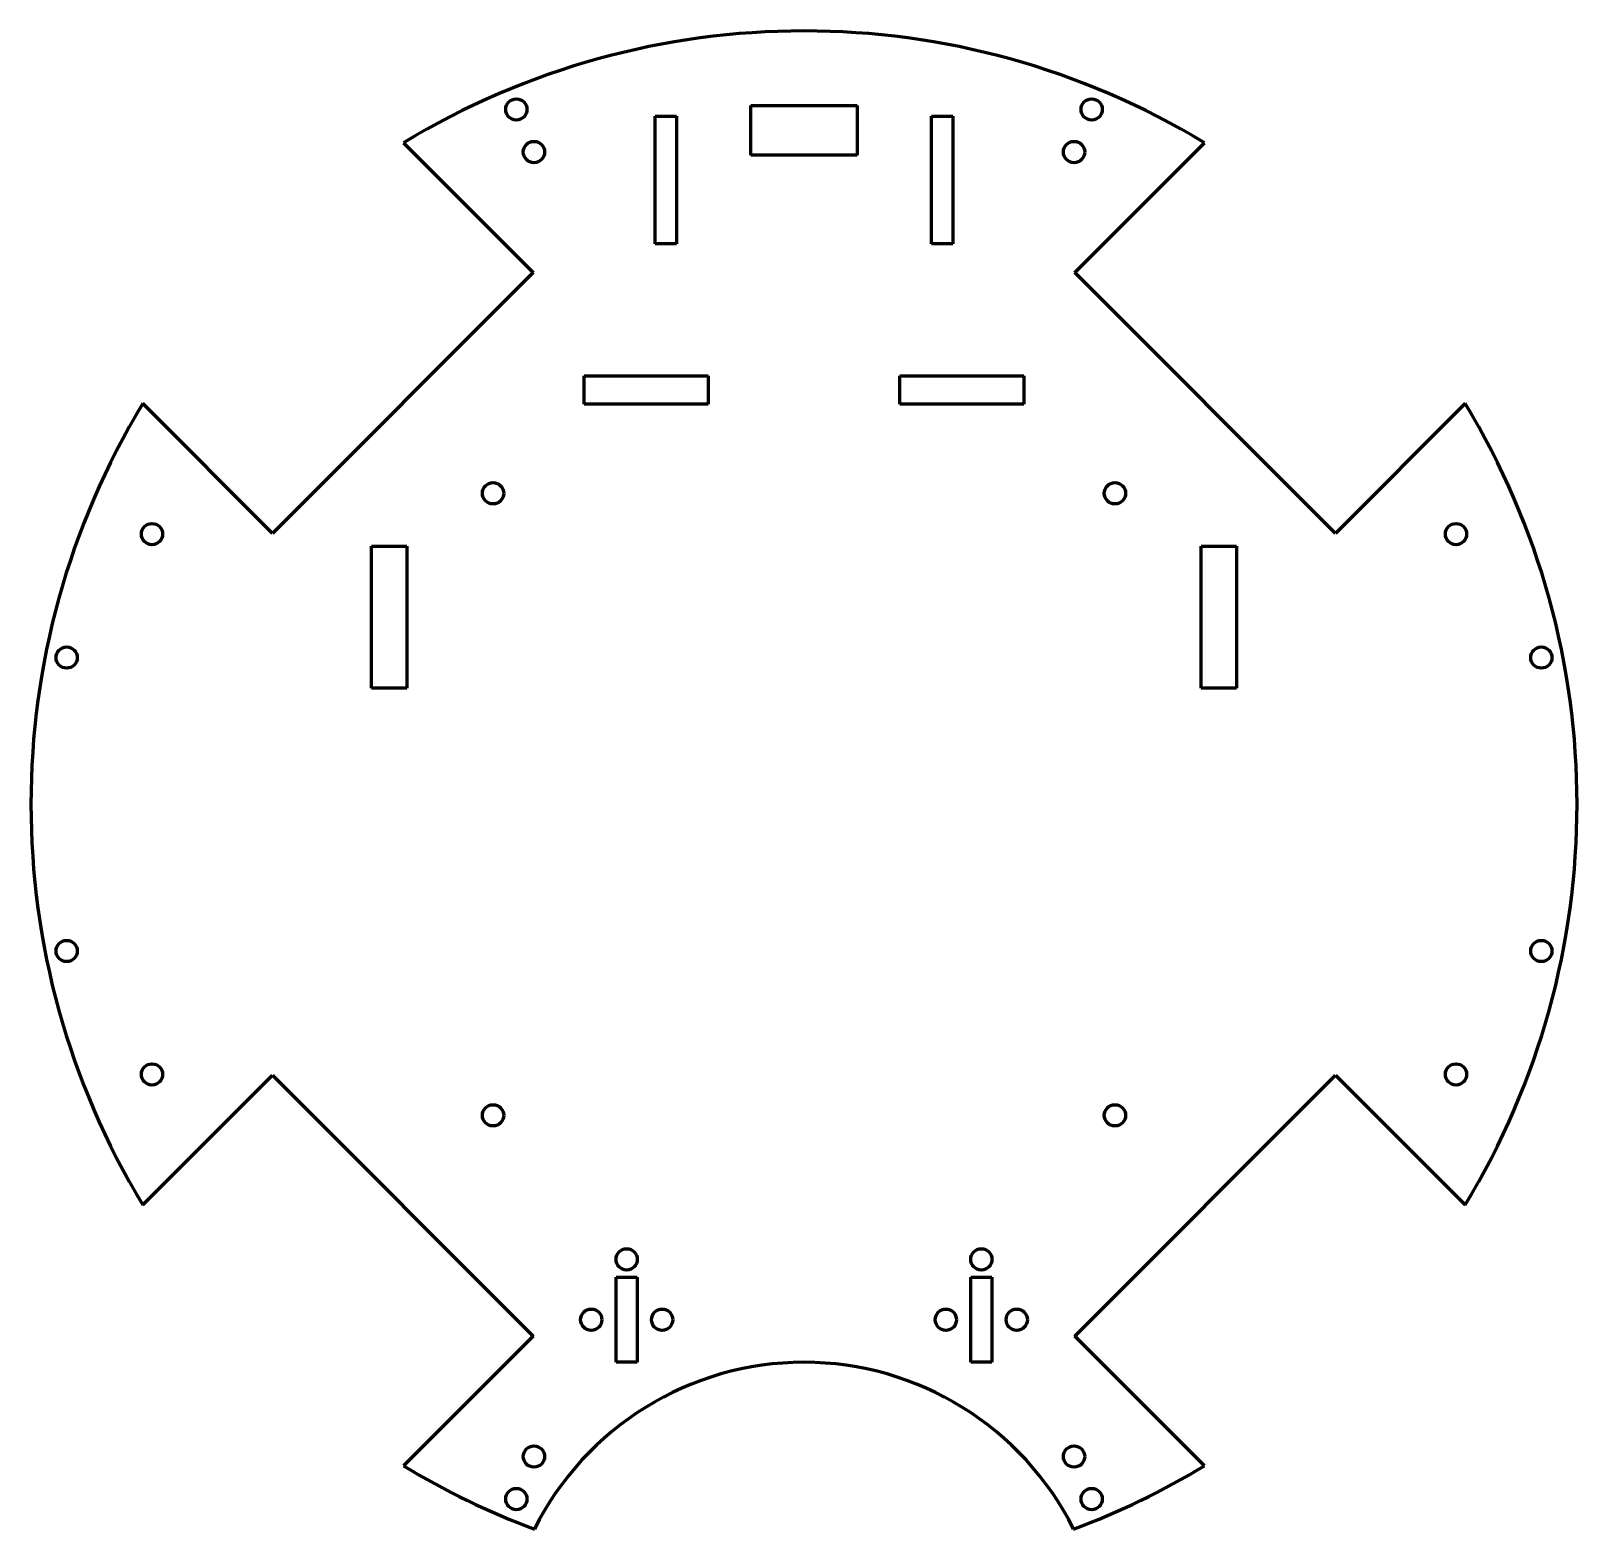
# Model space of a CAD drawing. Header units: millimetres. Extents: x -109 to 109, y -102 to 109.
import ezdxf

# ---------------------------------------------------------------- set-up
doc = ezdxf.new("R2010")
doc.units = ezdxf.units.MM
doc.linetypes.add('K5LT_BASIC', pattern=[0])

msp = doc.modelspace()

# ---------------------------------------------------------------- linework, layer by layer
at = {"color": 143, "linetype": 'K5LT_BASIC', "lineweight": 60, "true_color": 0x33acca}
for p, q in [((-7.5, 91.5), (-7.5, 98.5)), ((-7.5, 98.5), (7.5, 98.5)), ((7.5, 98.5), (7.5, 91.5)), ((-21, 79), (-21, 97)), ((-21, 97), (-18, 97)), ((-18, 97), (-18, 79)), ((18, 97), (21, 97)), ((18, 79), (18, 97)), ((21, 97), (21, 79)), ((-56.47, 93.23), (-38.18, 74.95)), ((38.18, 74.95), (56.47, 93.23)), ((7.5, 91.5), (-7.5, 91.5)), ((-18, 79), (-21, 79)), ((21, 79), (18, 79)), ((-38.18, 74.95), (-74.95, 38.18)), ((74.95, 38.18), (38.18, 74.95)), ((-31, 56.38), (-31, 60.38)), ((-31, 60.38), (-13.52, 60.38)), ((-13.52, 60.38), (-13.52, 56.38)), ((13.52, 60.38), (31, 60.38)), ((13.52, 56.38), (13.52, 60.38)), ((31, 60.38), (31, 56.38)), ((-74.95, 38.18), (-93.23, 56.47)), ((-13.52, 56.38), (-31, 56.38)), ((31, 56.38), (13.52, 56.38)), ((93.23, 56.47), (74.95, 38.18)), ((-61, 36.38), (-56, 36.38)), ((-61, 16.38), (-61, 36.38)), ((-56, 36.38), (-56, 16.38)), ((56, 16.38), (56, 36.38)), ((56, 36.38), (61, 36.38)), ((61, 36.38), (61, 16.38)), ((-56, 16.38), (-61, 16.38)), ((61, 16.38), (56, 16.38)), ((-93.23, -56.47), (-74.95, -38.18)), ((-74.95, -38.18), (-38.18, -74.95)), ((38.18, -74.95), (74.95, -38.18)), ((74.95, -38.18), (93.23, -56.47)), ((-26.5, -66.65), (-23.5, -66.65)), ((-26.5, -78.65), (-26.5, -66.65)), ((-23.5, -66.65), (-23.5, -78.65)), ((23.5, -78.65), (23.5, -66.65)), ((23.5, -66.65), (26.5, -66.65)), ((26.5, -66.65), (26.5, -78.65)), ((-38.18, -74.95), (-56.47, -93.23)), ((56.47, -93.23), (38.18, -74.95)), ((-23.5, -78.65), (-26.5, -78.65)), ((26.5, -78.65), (23.5, -78.65))]:
    msp.add_line(p, q, dxfattribs=at)
for centre in [(-40.56, 97.93), (40.56, 97.93), (-38.08, 91.93), (38.08, 91.93), (-43.84, 43.84), (43.84, 43.84), (-91.93, 38.08), (91.93, 38.08), (-103.96, 20.68), (103.96, 20.68), (-103.96, -20.68), (103.96, -20.68), (-91.93, -38.08), (91.93, -38.08), (-43.84, -43.84), (43.84, -43.84), (-25, -64.15), (25, -64.15), (-30, -72.65), (-20, -72.65), (20, -72.65), (30, -72.65), (-38.08, -91.93), (38.08, -91.93), (-40.56, -97.93), (40.56, -97.93)]:
    msp.add_circle(centre, 1.5, dxfattribs=at)
for centre, radius, start, end in [((0, 0), 109, 58.7999, 121.2001), ((0, 0), 109, 148.7999, 211.2001), ((0, 0), 109, 328.7999, 31.2001), ((0, -121.15), 42.5, 26.5491, 153.4509), ((0, 0), 109, 238.7999, 249.5865), ((0, 0), 109, 290.4135, 301.2001)]:
    msp.add_arc(centre, radius, start, end, dxfattribs=at)

doc.saveas('drawing.dxf')
